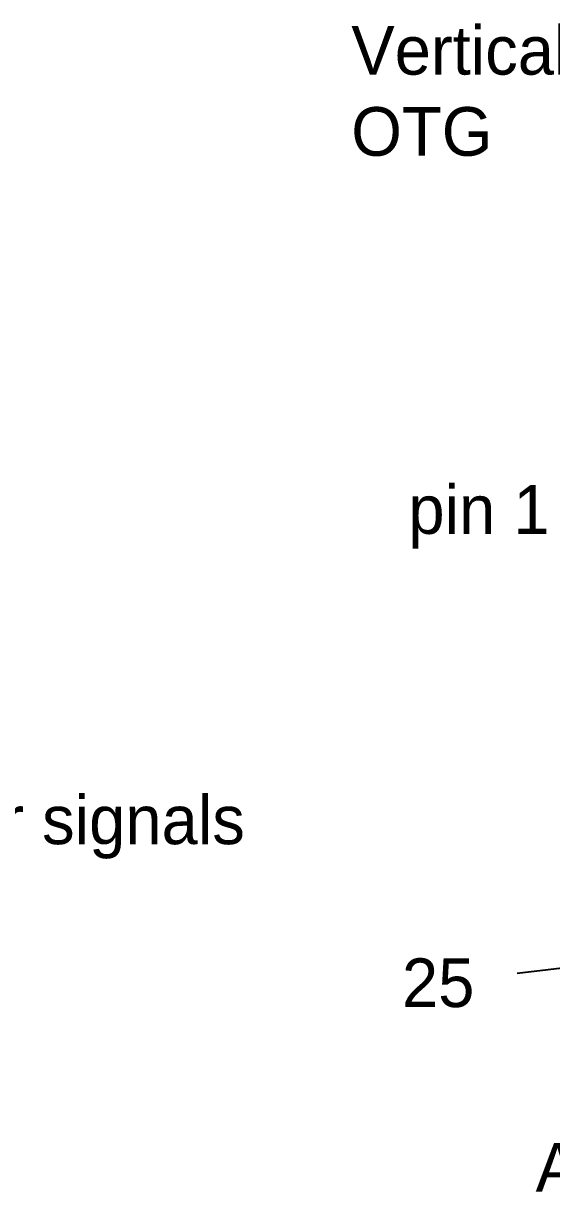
# Model space of a CAD drawing. Header units: millimetres. Extents: x 15 to 205, y 5 to 292.
# Drawn here: x 86.4 to 112.4, y 125.5 to 182.9 of the extents above; entities that cross this region are included whole.
import ezdxf

# ---------------------------------------------------------------- set-up
doc = ezdxf.new("R2010")
doc.units = ezdxf.units.MM
doc.layers.add('Annotations', color=7, linetype='Continuous')
doc.dimstyles.new('ISO-25', dxfattribs={"dimtxt": 2.5, "dimasz": 2.5, "dimexe": 1.25, "dimexo": 0.625, "dimtad": 1, "dimtxsty": 'Standard', "dimcen": 2.5, "dimadec": 0, "dimazin": 0, "dimtfac": 1, "dimtmove": 0, "dimatfit": 3, "dimfxl": 1, "dimarcsym": 0})

msp = doc.modelspace()

# ---------------------------------------------------------------- texts
at = {"layer": 'Annotations', "linetype": 'Continuous', "lineweight": 15, "char_height": 1.79438, "width": 84.66672, "attachment_point": 4}
for s, insert in [('{\\fSF-Mono-Regular-Extended.ttf|b0|i0|c0|p0;\\H1.333333x;Vertical USB-C\\POTG}', (102.517, 179.597)), ('{\\fSF-Mono-Regular-Extended.ttf|b0|i0|c0|p0;\\H1.333333x;pin 1}', (105.321, 158.682)), ('{\\fSF-Mono-Regular-Extended.ttf|b0|i0|c0|p0;\\H1.333333x;Connector 2 \\PPD Controller signals\\P50 pins}', (67.241, 143.432)), ('{\\fSF-Mono-Regular-Extended.ttf|b0|i0|c0|p0;\\H1.333333x;25}', (105.005, 135.772)), ('{\\fSF-Mono-Regular-Extended.ttf|b0|i0|c0|p0;\\H1.333333x;A1}', (111.571, 126.719))]:
    msp.add_mtext(s, dxfattribs=dict(at, insert=insert))

# ---------------------------------------------------------------- leaders
at = {"layer": 'Annotations', "linetype": 'Continuous', "lineweight": 15}
msp.add_leader([(120.398, 137.428), (110.66, 136.239)], dimstyle='ISO-25', dxfattribs=at)

doc.saveas('drawing.dxf')
